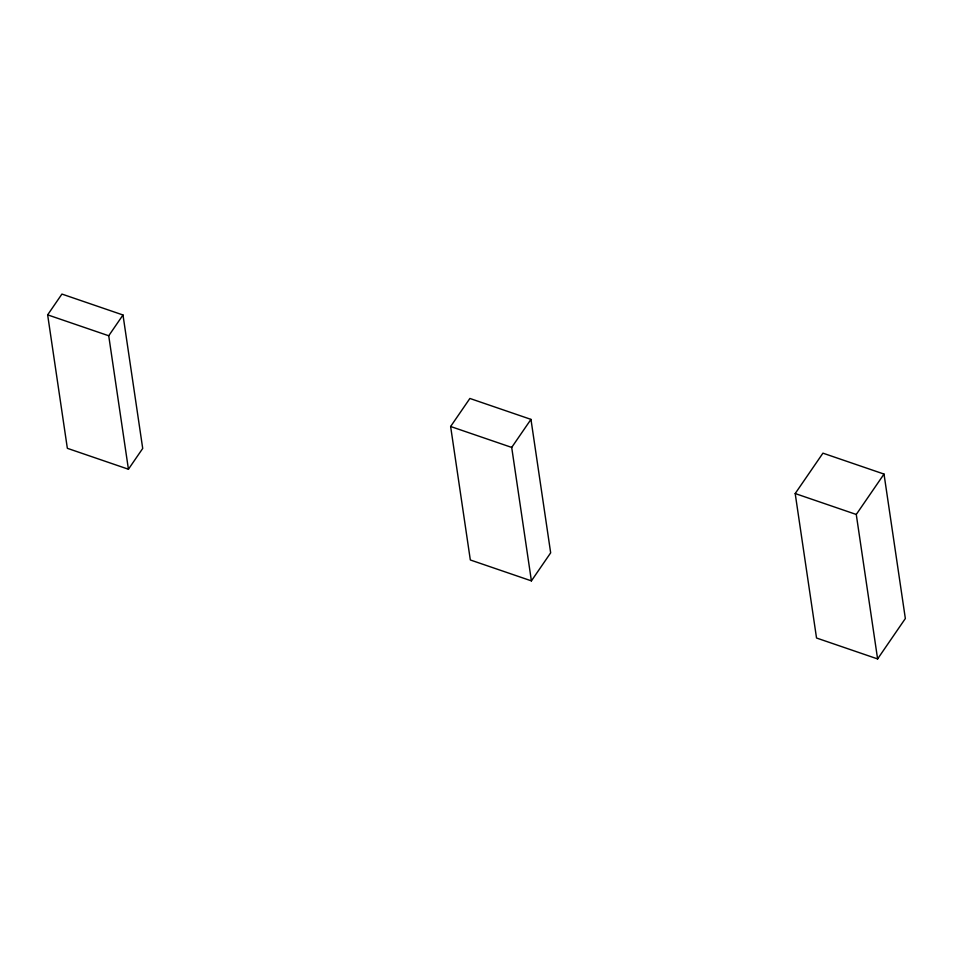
<?xml version="1.0" encoding="UTF-8"?>
<svg xmlns="http://www.w3.org/2000/svg" width="953" height="953" viewBox="0 0 953 953"><rect width="100%" height="100%" fill="white"/><g stroke="black" fill="none" stroke-linecap="round" stroke-linejoin="round"><path stroke-width="1.43" d="M47.65 314.859L61.921 294.072L122.997 314.99L142.712 448.446L128.429 469.233L67.353 448.315L47.65 314.859L108.725 335.766L128.429 469.233M108.725 335.766L122.997 314.99M450.626 426.503L469.889 398.461L530.964 419.38L550.667 552.835L531.405 580.877L470.329 559.971L450.626 426.503L511.701 447.422L531.405 580.877M511.701 447.422L530.964 419.38M795.195 493.547L822.939 453.163L884.015 474.07L905.35 618.533L877.606 658.928L816.53 638.01L795.195 493.547L856.27 514.465L877.606 658.928M856.27 514.465L884.015 474.07"/></g></svg>
